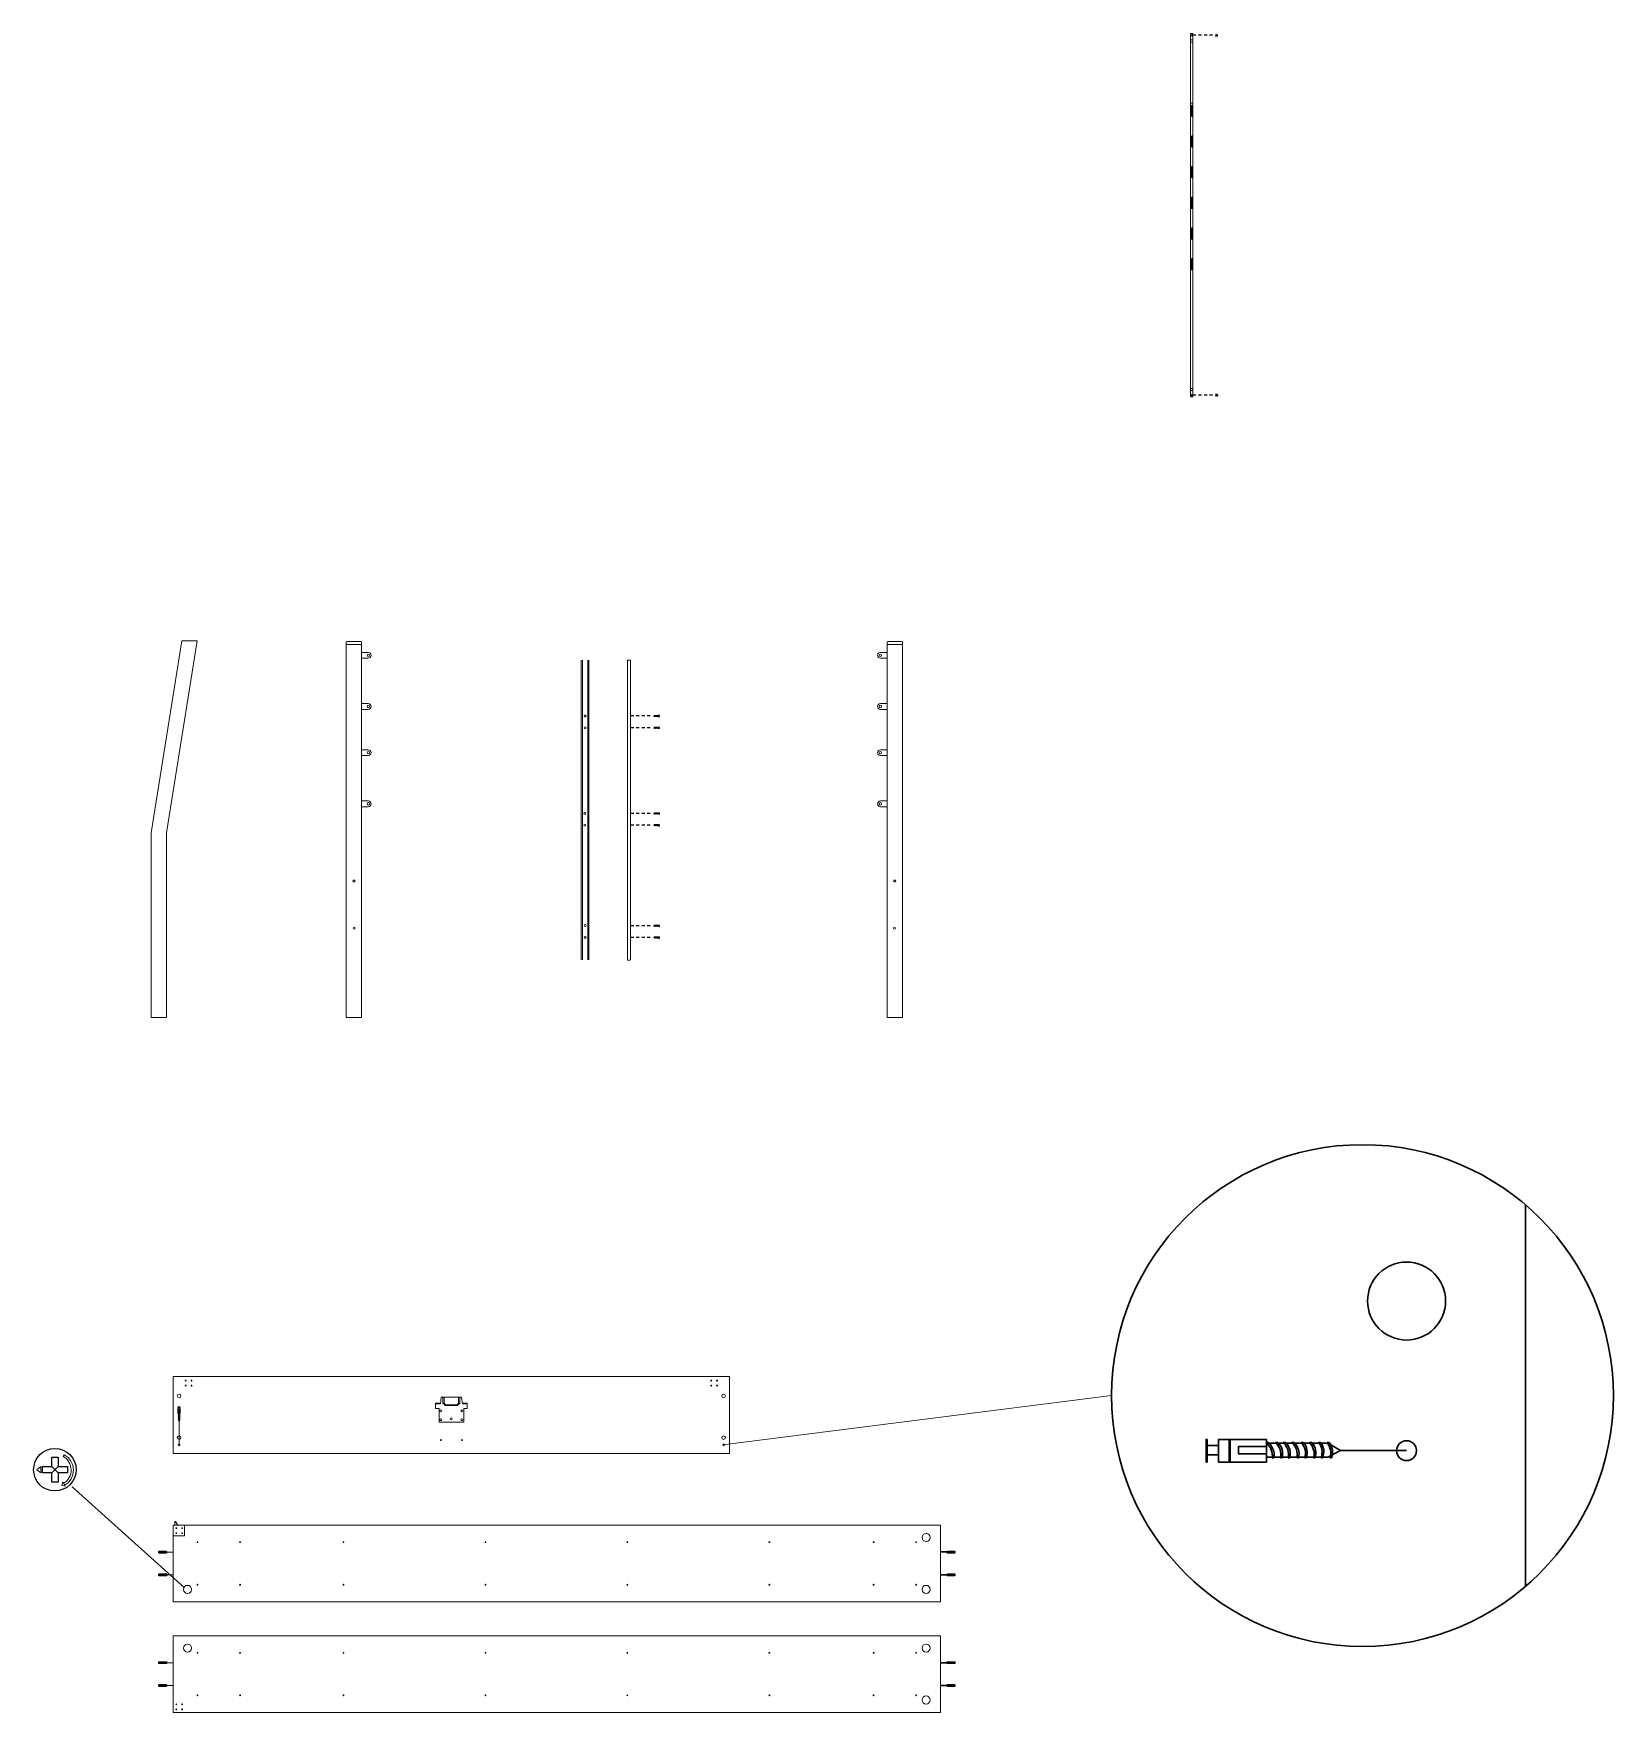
# Model space of a CAD drawing. Header units: inches. Extents: x 157 to 4696, y 42 to 3216.
# Drawn here: x 4284.6 to 4696.5, y 2778 to 3215.7 of the extents above; entities that cross this region are included whole.
import ezdxf

# ---------------------------------------------------------------- set-up
doc = ezdxf.new("R2010")
doc.units = ezdxf.units.IN
doc.header["$MEASUREMENT"] = 0
doc.linetypes.add('DASHDOT', pattern=[1, 0.5, -0.25, 0, -0.25])
for name, color, linetype, lineweight in [('Arredi', 3, 'Continuous', 30), ('quote', 1, 'Continuous', 15), ('Simbologia', 8, 'DASHDOT', 18)]:
    doc.layers.add(name, color=color, linetype=linetype, lineweight=lineweight)
doc.layers.add('Dettagli', color=210, linetype='Continuous', lineweight=0, plot=False)
doc.layers.add('viti e cerniere', color=3, linetype='Continuous')

# ---------------------------------------------------------------- blocks, each defined once
blk = doc.blocks.new('*U59')
at = {"layer": 'Simbologia', "linetype": 'Continuous'}
for p, q in [((-0.14, 1.16), (-0.14, -1.48)), ((0.14, 1.16), (0.14, -1.48))]:
    blk.add_line(p, q, dxfattribs=at)
for centre, start, end in [((0, 1.16), 360, 180), ((0, -1.48), 180, 0)]:
    blk.add_arc(centre, 0.144, start, end, dxfattribs=at)
blk = doc.blocks.new('*U60')
at = {"layer": 'Simbologia', "color": 0, "linetype": 'ByBlock', "lineweight": -2, "transparency": 16777216}
for p in [(0, 40), (0, 32), (0, 24), (0, 16), (0, 8), (0, 0)]:
    blk.add_blockref('*U59', p, dxfattribs=at)

msp = doc.modelspace()

# ---------------------------------------------------------------- linework, layer by layer
at = {"layer": 'Arredi', "color": 0}
for p, q in [((4673.516, 2810.854), (4673.516, 2910.359)), ((4605.974, 2848.78), (4605.975, 2848.78)), ((4606.473, 2848.412), (4605.974, 2848.412)), ((4608.98, 2848.412), (4608.331, 2848.412)), ((4611.007, 2848.412), (4610.36, 2848.412)), ((4613.193, 2848.412), (4612.534, 2848.412)), ((4615.672, 2848.412), (4615.06, 2848.412)), ((4617.873, 2848.412), (4617.252, 2848.412)), ((4620.179, 2848.412), (4619.588, 2848.412)), ((4622.39, 2848.412), (4621.791, 2848.412)), ((4625.29, 2846.26), (4622.767, 2847.788)), ((4623.156, 2845.133), (4625.29, 2846.26)), ((4642.524, 2846.253), (4625.116, 2846.253)), ((4607.919, 2844.346), (4607.498, 2844.346)), ((4610.074, 2844.346), (4609.666, 2844.346)), ((4612.079, 2844.346), (4611.672, 2844.346)), ((4614.376, 2844.346), (4613.964, 2844.346)), ((4616.389, 2844.346), (4615.997, 2844.346)), ((4618.693, 2844.346), (4618.296, 2844.346)), ((4620.634, 2844.346), (4620.255, 2844.346)), ((4622.075, 2844.562), (4622.695, 2844.89)), ((4622.943, 2844.346), (4622.559, 2844.346)), ((4317.217, 2819.962), (4319.265, 2819.962)), ((4317.217, 2819.889), (4319.265, 2819.889)), ((4317.217, 2819.832), (4319.265, 2819.832)), ((4317.217, 2819.78), (4319.265, 2819.78)), ((4317.217, 2819.725), (4319.265, 2819.725)), ((4317.217, 2819.658), (4319.265, 2819.658)), ((4522.694, 2819.849), (4520.993, 2819.849)), ((4524.77, 2819.962), (4522.721, 2819.962)), ((4524.77, 2819.889), (4522.721, 2819.889)), ((4524.77, 2819.832), (4522.721, 2819.832)), ((4524.77, 2819.78), (4522.721, 2819.78)), ((4524.77, 2819.725), (4522.721, 2819.725)), ((4524.77, 2819.658), (4522.721, 2819.658)), ((4317.221, 2814.015), (4319.27, 2814.015)), ((4317.221, 2813.942), (4319.27, 2813.942)), ((4317.221, 2813.886), (4319.27, 2813.886)), ((4317.221, 2813.834), (4319.27, 2813.834)), ((4317.221, 2813.778), (4319.27, 2813.778)), ((4317.221, 2813.711), (4319.27, 2813.711)), ((4522.747, 2813.913), (4521.046, 2813.913)), ((4524.765, 2814.015), (4522.716, 2814.015)), ((4524.765, 2813.942), (4522.716, 2813.942)), ((4524.765, 2813.886), (4522.716, 2813.886)), ((4524.765, 2813.834), (4522.716, 2813.834)), ((4524.765, 2813.778), (4522.716, 2813.778)), ((4524.765, 2813.711), (4522.716, 2813.711)), ((4317.221, 2791.147), (4319.27, 2791.147)), ((4317.221, 2791.081), (4319.27, 2791.081)), ((4317.221, 2791.025), (4319.27, 2791.025)), ((4317.221, 2790.973), (4319.27, 2790.973)), ((4317.221, 2790.916), (4319.27, 2790.916)), ((4317.221, 2790.843), (4319.27, 2790.843)), ((4522.694, 2790.945), (4520.993, 2790.945)), ((4524.765, 2791.147), (4522.716, 2791.147)), ((4524.765, 2791.081), (4522.716, 2791.081)), ((4524.765, 2791.025), (4522.716, 2791.025)), ((4524.765, 2790.973), (4522.716, 2790.973)), ((4524.765, 2790.916), (4522.716, 2790.916)), ((4524.765, 2790.843), (4522.716, 2790.843)), ((4317.217, 2785.201), (4319.265, 2785.201)), ((4317.217, 2785.134), (4319.265, 2785.134)), ((4317.217, 2785.079), (4319.265, 2785.079)), ((4317.217, 2785.027), (4319.265, 2785.027)), ((4317.217, 2784.97), (4319.265, 2784.97)), ((4317.217, 2784.897), (4319.265, 2784.897)), ((4522.641, 2785.058), (4520.993, 2785.058)), ((4524.77, 2785.201), (4522.721, 2785.201)), ((4524.77, 2785.134), (4522.721, 2785.134)), ((4524.77, 2785.079), (4522.721, 2785.079)), ((4524.77, 2785.027), (4522.721, 2785.027)), ((4524.77, 2784.97), (4522.721, 2784.97)), ((4524.77, 2784.897), (4522.721, 2784.897))]:
    msp.add_line(p, q, dxfattribs=at)
for points in [[(4590.499, 2843.283), (4590.499, 2849.191), (4590.277, 2849.191), (4590.277, 2843.283)], [(4593.521, 2847.581), (4593.521, 2845.14), (4590.499, 2845.14), (4590.499, 2847.581)], [(4593.521, 2843.283), (4593.521, 2849.191), (4605.974, 2849.191), (4605.974, 2843.283)], [(4596.537, 2843.283), (4596.537, 2849.191), (4596.28, 2849.191), (4596.28, 2843.283)], [(4605.974, 2845.465), (4605.974, 2847.328), (4598.721, 2847.328), (4598.721, 2845.465)], [(4319.265, 2819.962), (4317.217, 2819.962), (4317.217, 2819.658), (4319.265, 2819.658)], [(4522.721, 2819.962), (4524.77, 2819.962), (4524.77, 2819.658), (4522.721, 2819.658)], [(4319.27, 2814.015), (4317.221, 2814.015), (4317.221, 2813.711), (4319.27, 2813.711)], [(4522.716, 2814.015), (4524.765, 2814.015), (4524.765, 2813.711), (4522.716, 2813.711)], [(4319.27, 2790.843), (4317.221, 2790.843), (4317.221, 2791.147), (4319.27, 2791.147)], [(4522.716, 2790.843), (4524.765, 2790.843), (4524.765, 2791.147), (4522.716, 2791.147)], [(4319.265, 2784.897), (4317.217, 2784.897), (4317.217, 2785.201), (4319.265, 2785.201)], [(4522.721, 2784.897), (4524.77, 2784.897), (4524.77, 2785.201), (4522.721, 2785.201)]]:
    msp.add_lwpolyline(points, close=True, dxfattribs=at)
for points in [[(4607.522, 2844.562), (4605.974, 2844.562), (4605.974, 2848.208), (4606.036, 2848.208)], [(4606.695, 2848.208), (4608.541, 2848.208)], [(4609.166, 2848.208), (4610.567, 2848.208)], [(4611.19, 2848.208), (4612.754, 2848.208)], [(4613.387, 2848.208), (4615.23, 2848.208)], [(4615.824, 2848.208), (4617.432, 2848.208)], [(4618.034, 2848.208), (4619.736, 2848.208)], [(4620.311, 2848.208), (4621.948, 2848.208)], [(4609.704, 2844.562), (4607.953, 2844.562)], [(4611.711, 2844.562), (4610.122, 2844.562)], [(4613.998, 2844.562), (4612.128, 2844.562)], [(4616.052, 2844.562), (4614.42, 2844.562)], [(4618.346, 2844.562), (4616.455, 2844.562)], [(4620.323, 2844.562), (4618.753, 2844.562)], [(4622.075, 2844.562), (4620.714, 2844.562)]]:
    msp.add_lwpolyline(points, dxfattribs=at)
for centre, radius in [((4631.04, 2860.607), 65.418), ((4642.524, 2885.262), 10.168), ((4642.524, 2846.253), 2.596)]:
    msp.add_circle(centre, radius, dxfattribs=at)
for centre, start, end in [((4603.203, 2844.927), 352.29562, 50.25391), ((4603.654, 2845.119), 349.73176, 49.43715), ((4605.417, 2845.204), 348.59175, 47.74431), ((4605.868, 2845.395), 345.99578, 44.10349), ((4607.427, 2845.221), 348.36149, 47.40985), ((4607.878, 2845.412), 345.76313, 43.79012), ((4609.701, 2845.131), 349.56817, 49.19028), ((4610.152, 2845.323), 346.98181, 45.45416), ((4611.826, 2845.525), 344.21762, 41.75644), ((4612.277, 2845.717), 341.56799, 38.44555), ((4614.101, 2845.435), 345.44474, 43.36442), ((4614.552, 2845.627), 342.81197, 39.97411), ((4616.158, 2845.762), 340.93607, 37.6855), ((4616.609, 2845.953), 338.23394, 34.55047), ((4618.432, 2845.672), 342.18454, 39.19765), ((4618.883, 2845.864), 339.50369, 36.00124)]:
    msp.add_arc(centre, 4.334, start, end, dxfattribs=at)
at = {"layer": 'Dettagli', "color": 0, "linetype": 'Continuous'}
for p, q in [((4322.296, 2855.788), (4322.296, 2855.833)), ((4322.296, 2855.56), (4322.296, 2855.603)), ((4322.296, 2855.347), (4322.296, 2855.391)), ((4322.296, 2855.104), (4322.296, 2855.148)), ((4322.296, 2854.891), (4322.296, 2854.932)), ((4322.296, 2854.647), (4322.296, 2854.689)), ((4322.296, 2854.441), (4322.296, 2854.481)), ((4322.296, 2854.196), (4322.296, 2854.237)), ((4322.319, 2854.288), (4322.354, 2854.223)), ((4322.379, 2854.174), (4322.499, 2853.948)), ((4322.499, 2853.948), (4322.661, 2854.215)), ((4322.727, 2855.941), (4322.727, 2855.994)), ((4322.727, 2855.676), (4322.727, 2855.744)), ((4322.727, 2855.461), (4322.727, 2855.53)), ((4322.727, 2855.229), (4322.727, 2855.299)), ((4322.727, 2854.967), (4322.727, 2855.032)), ((4322.727, 2854.733), (4322.727, 2854.799)), ((4322.727, 2854.489), (4322.727, 2854.552)), ((4322.727, 2854.255), (4322.727, 2854.318)), ((4322.766, 2855.994), (4322.766, 2855.994))]:
    msp.add_line(p, q, dxfattribs=at)
at = {"layer": 'Dettagli', "color": 0}
msp.add_line((4322.501, 2847.752), (4322.499, 2853.948), dxfattribs=at)
at = {"layer": 'Dettagli', "color": 0, "linetype": 'Continuous'}
for points in [[(4322.183, 2857.634), (4322.809, 2857.634), (4322.809, 2857.657), (4322.183, 2857.657)], [(4322.183, 2856.994), (4322.809, 2856.994), (4322.809, 2857.021), (4322.183, 2857.021)], [(4322.639, 2857.314), (4322.38, 2857.314), (4322.38, 2857.634), (4322.639, 2857.634)], [(4322.414, 2855.994), (4322.612, 2855.994), (4322.612, 2856.763), (4322.414, 2856.763)]]:
    msp.add_lwpolyline(points, close=True, dxfattribs=at)
for points in [[(4322.183, 2856.924), (4322.183, 2857.314), (4322.809, 2857.314), (4322.809, 2856.924)], [(4322.809, 2856.899), (4322.809, 2855.994), (4322.183, 2855.994), (4322.183, 2856.899)], [(4322.319, 2855.83), (4322.319, 2855.994), (4322.705, 2855.994), (4322.705, 2855.988)], [(4322.319, 2855.599), (4322.319, 2855.785)], [(4322.319, 2855.386), (4322.319, 2855.555)], [(4322.319, 2855.144), (4322.319, 2855.342)], [(4322.319, 2854.926), (4322.319, 2855.099)], [(4322.319, 2854.683), (4322.319, 2854.884)], [(4322.319, 2854.474), (4322.319, 2854.64)], [(4322.319, 2854.288), (4322.319, 2854.433)], [(4322.705, 2855.918), (4322.705, 2855.722)], [(4322.705, 2855.656), (4322.705, 2855.508)], [(4322.705, 2855.442), (4322.705, 2855.276)], [(4322.705, 2855.209), (4322.705, 2855.014)], [(4322.705, 2854.951), (4322.705, 2854.78)], [(4322.705, 2854.716), (4322.705, 2854.536)], [(4322.705, 2854.475), (4322.705, 2854.302)]]:
    msp.add_lwpolyline(points, dxfattribs=at)
for centre, start, end in [((4322.357, 2856.288), 262.29562, 320.25391), ((4322.378, 2856.24), 259.73176, 319.43715), ((4322.387, 2856.053), 258.59175, 317.74431), ((4322.407, 2856.005), 255.99578, 314.10349), ((4322.389, 2855.84), 258.36149, 317.40985), ((4322.409, 2855.793), 255.76313, 313.79012), ((4322.379, 2855.599), 259.56817, 319.19028), ((4322.399, 2855.552), 256.98181, 315.45416), ((4322.421, 2855.374), 254.21762, 311.75644), ((4322.441, 2855.326), 251.56799, 308.44555), ((4322.411, 2855.133), 255.44474, 313.36442), ((4322.432, 2855.085), 252.81197, 309.97411), ((4322.446, 2854.915), 250.93607, 307.6855), ((4322.466, 2854.867), 248.23394, 304.55047), ((4322.436, 2854.674), 252.18454, 309.19765), ((4322.457, 2854.626), 249.50369, 306.00124)]:
    msp.add_arc(centre, 0.459, start, end, dxfattribs=at)
at = {"layer": 'quote', "color": 0}
for p, q in [((4323.189, 3057.343), (4315.189, 3007.343)), ((4319.189, 3007.343), (4327.189, 3057.343)), ((4327.189, 3057.343), (4323.189, 3057.343)), ((4366.09, 2959.201), (4366.09, 3057.001)), ((4370.09, 2959.201), (4370.09, 3057.001)), ((4507.09, 2959.201), (4507.09, 3057.001)), ((4511.09, 3057.001), (4511.09, 2959.201)), ((4371.84, 3054.352), (4370.09, 3054.352)), ((4371.84, 3052.864), (4370.09, 3052.864)), ((4427.365, 2974.193), (4427.365, 3052.305)), ((4427.665, 3052.305), (4427.665, 2974.193)), ((4429.065, 2974.193), (4429.065, 3052.305)), ((4429.365, 3052.305), (4429.365, 2974.193)), ((4505.34, 3054.352), (4507.09, 3054.352)), ((4505.34, 3052.864), (4507.09, 3052.864)), ((4371.84, 3041.008), (4370.09, 3041.008)), ((4371.84, 3039.52), (4370.09, 3039.52)), ((4505.34, 3041.008), (4507.09, 3041.008)), ((4505.34, 3039.52), (4507.09, 3039.52)), ((4370.09, 3031.245), (4370.09, 3011.884)), ((4371.84, 3028.981), (4370.09, 3028.981)), ((4505.34, 3028.981), (4507.09, 3028.981)), ((4371.84, 3027.492), (4370.09, 3027.492)), ((4505.34, 3027.492), (4507.09, 3027.492)), ((4371.84, 3015.637), (4370.09, 3015.637)), ((4371.84, 3014.149), (4370.09, 3014.149)), ((4505.34, 3015.637), (4507.09, 3015.637)), ((4505.34, 3014.149), (4507.09, 3014.149)), ((4315.189, 2959.201), (4315.189, 3007.343)), ((4319.189, 3007.343), (4319.189, 2959.343)), ((4366.09, 2959.201), (4370.09, 2959.201))]:
    msp.add_line(p, q, dxfattribs=at)
for centre, radius in [((4371.84, 3053.608), 0.333), ((4505.34, 3053.608), 0.333), ((4371.84, 3040.264), 0.333), ((4428.365, 3037.786), 0.258), ((4505.34, 3040.264), 0.333), ((4428.365, 3034.703), 0.258), ((4371.84, 3028.237), 0.333), ((4505.34, 3028.237), 0.333), ((4371.84, 3014.893), 0.333), ((4428.323, 3012.415), 0.258), ((4505.34, 3014.893), 0.333), ((4428.323, 3009.332), 0.258), ((4368.105, 2994.768), 0.258), ((4509.074, 2994.768), 0.258), ((4368.123, 2982.504), 0.258), ((4428.365, 2983.173), 0.258), ((4509.057, 2982.504), 0.258), ((4428.365, 2980.09), 0.258)]:
    msp.add_circle(centre, radius, dxfattribs=at)
for centre, start, end in [((4371.84, 3053.608), 270, 90), ((4505.34, 3053.608), 90, 270), ((4371.84, 3040.264), 270, 90), ((4505.34, 3040.264), 90, 270), ((4371.84, 3028.237), 270, 90), ((4505.34, 3028.237), 90, 270), ((4371.84, 3014.893), 270, 90), ((4505.34, 3014.893), 90, 270)]:
    msp.add_arc(centre, 0.744, start, end, dxfattribs=at)
at = {"layer": 'Simbologia', "linetype": 'Continuous'}
for p, q in [((4586.22, 3214.034), (4586.218, 3213.483)), ((4586.218, 3213.483), (4586.802, 3213.483)), ((4586.802, 3214.034), (4586.22, 3214.034)), ((4586.224, 3215.702), (4586.223, 3214.034)), ((4586.224, 3215.702), (4586.803, 3215.702)), ((4586.226, 3213.483), (4586.226, 3123.186)), ((4586.803, 3215.702), (4586.802, 3214.034)), ((4586.802, 3213.483), (4586.802, 3214.034)), ((4586.802, 3214.034), (4586.802, 3213.483)), ((4586.802, 3213.483), (4586.802, 3123.186)), ((4586.226, 3197.57), (4586.802, 3197.57)), ((4586.22, 3122.635), (4586.218, 3123.186)), ((4586.802, 3122.635), (4586.22, 3122.635)), ((4586.224, 3120.967), (4586.223, 3122.635)), ((4586.224, 3120.967), (4586.803, 3120.967)), ((4586.226, 3123.186), (4586.802, 3123.186)), ((4586.802, 3123.186), (4586.802, 3122.635)), ((4586.802, 3122.635), (4586.802, 3123.186)), ((4586.803, 3120.967), (4586.802, 3122.635)), ((4370.09, 3056.445), (4366.09, 3056.445)), ((4366.29, 3057.201), (4369.89, 3057.201)), ((4507.09, 3056.445), (4511.09, 3056.445)), ((4507.29, 3057.201), (4510.89, 3057.201)), ((4439.439, 3052.363), (4440.039, 3052.363)), ((4439.439, 2974.116), (4439.439, 3052.363)), ((4440.239, 3052.163), (4440.239, 2974.316)), ((4446.353, 3037.682), (4446.391, 3037.682)), ((4446.45, 3037.682), (4446.527, 3037.682)), ((4446.586, 3037.682), (4446.662, 3037.682)), ((4446.721, 3037.682), (4446.798, 3037.682)), ((4446.857, 3037.682), (4446.933, 3037.682)), ((4446.992, 3037.682), (4447.069, 3037.682)), ((4447.128, 3037.682), (4447.204, 3037.682)), ((4446.353, 3034.605), (4446.391, 3034.605)), ((4446.45, 3034.605), (4446.527, 3034.605)), ((4446.586, 3034.605), (4446.662, 3034.605)), ((4446.721, 3034.605), (4446.798, 3034.605)), ((4446.857, 3034.605), (4446.933, 3034.605)), ((4446.992, 3034.605), (4447.069, 3034.605)), ((4447.128, 3034.605), (4447.204, 3034.605)), ((4446.353, 3012.282), (4446.391, 3012.282)), ((4446.45, 3012.282), (4446.527, 3012.282)), ((4446.586, 3012.282), (4446.662, 3012.282)), ((4446.721, 3012.282), (4446.798, 3012.282)), ((4446.857, 3012.282), (4446.933, 3012.282)), ((4446.992, 3012.282), (4447.069, 3012.282)), ((4447.128, 3012.282), (4447.204, 3012.282)), ((4446.353, 3009.204), (4446.391, 3009.204)), ((4446.45, 3009.204), (4446.527, 3009.204)), ((4446.586, 3009.204), (4446.662, 3009.204)), ((4446.721, 3009.204), (4446.798, 3009.204)), ((4446.857, 3009.204), (4446.933, 3009.204)), ((4446.992, 3009.204), (4447.069, 3009.204)), ((4447.128, 3009.204), (4447.204, 3009.204)), ((4446.353, 2983.003), (4446.391, 2983.003)), ((4446.45, 2983.003), (4446.527, 2983.003)), ((4446.586, 2983.003), (4446.662, 2983.003)), ((4446.721, 2983.003), (4446.798, 2983.003)), ((4446.857, 2983.003), (4446.933, 2983.003)), ((4446.992, 2983.003), (4447.069, 2983.003)), ((4447.128, 2983.003), (4447.204, 2983.003)), ((4446.353, 2979.926), (4446.391, 2979.926)), ((4446.45, 2979.926), (4446.527, 2979.926)), ((4446.586, 2979.926), (4446.662, 2979.926)), ((4446.721, 2979.926), (4446.798, 2979.926)), ((4446.857, 2979.926), (4446.933, 2979.926)), ((4446.992, 2979.926), (4447.069, 2979.926)), ((4447.128, 2979.926), (4447.204, 2979.926)), ((4440.039, 2974.116), (4439.439, 2974.116)), ((4315.189, 2959.201), (4319.189, 2959.201)), ((4507.09, 2959.201), (4511.09, 2959.201)), ((4320.993, 2855.548), (4320.993, 2865.548)), ((4390.479, 2858.65), (4389.34, 2858.65)), ((4389.34, 2858.65), (4389.34, 2858.504)), ((4389.34, 2857.282), (4389.34, 2858.504)), ((4389.34, 2858.504), (4390.628, 2858.504)), ((4390.479, 2858.504), (4390.479, 2858.65)), ((4390.628, 2858.504), (4390.855, 2860.229)), ((4390.855, 2860.229), (4391.252, 2860.229)), ((4391.252, 2860.229), (4391.252, 2858.504)), ((4391.252, 2860.229), (4395.736, 2860.229)), ((4391.252, 2858.672), (4391.651, 2858.672)), ((4391.252, 2858.504), (4391.516, 2858.504)), ((4391.516, 2858.504), (4391.853, 2857.986)), ((4391.651, 2858.672), (4391.651, 2860.229)), ((4391.651, 2858.672), (4391.968, 2858.22)), ((4391.968, 2858.22), (4393.686, 2858.22)), ((4395.02, 2858.22), (4393.302, 2858.22)), ((4395.337, 2858.672), (4395.02, 2858.22)), ((4395.472, 2858.504), (4395.135, 2857.986)), ((4395.337, 2858.672), (4395.337, 2860.229)), ((4395.736, 2858.672), (4395.337, 2858.672)), ((4395.736, 2858.504), (4395.472, 2858.504)), ((4396.133, 2860.229), (4395.736, 2860.229)), ((4395.736, 2860.229), (4395.736, 2858.504)), ((4396.36, 2858.504), (4396.133, 2860.229)), ((4397.648, 2858.504), (4396.36, 2858.504)), ((4396.509, 2858.504), (4396.509, 2858.65)), ((4396.509, 2858.65), (4397.648, 2858.65)), ((4397.648, 2858.65), (4397.648, 2858.504)), ((4397.648, 2857.282), (4397.648, 2858.504)), ((4464.248, 2847.756), (4565.622, 2860.607)), ((4390.274, 2857.282), (4389.34, 2857.282)), ((4390.274, 2853.711), (4390.274, 2857.282)), ((4391.853, 2857.986), (4393.536, 2857.986)), ((4395.135, 2857.986), (4393.453, 2857.986)), ((4396.714, 2853.711), (4396.714, 2857.282)), ((4396.714, 2857.282), (4397.648, 2857.282)), ((4390.274, 2853.711), (4396.714, 2853.711)), ((4292.26, 2844.719), (4292.581, 2845.181)), ((4286.445, 2842.115), (4285.38, 2841.293)), ((4285.38, 2841.293), (4286.445, 2840.471)), ((4286.445, 2840.471), (4286.445, 2842.115)), ((4292.183, 2838.095), (4291.976, 2837.162)), ((4291.976, 2837.162), (4292.846, 2836.988)), ((4292.846, 2836.988), (4292.183, 2838.095)), ((4323.8, 2810.613), (4294.655, 2836.806)), ((4321.358, 2827.706), (4321.358, 2826.848)), ((4322.211, 2826.848), (4321.539, 2827.766)), ((4320.993, 2826.748), (4320.993, 2826.476)), ((4320.993, 2825.148), (4320.993, 2806.848)), ((4321.093, 2826.848), (4321.358, 2826.848)), ((4323.815, 2826.848), (4322.211, 2826.848)), ((4323.915, 2824.16), (4323.915, 2826.748)), ((4319.403, 2819.788), (4320.988, 2819.788)), ((4319.402, 2813.863), (4320.987, 2813.863)), ((4319.408, 2790.973), (4320.994, 2790.973)), ((4319.407, 2785.049), (4320.993, 2785.049))]:
    msp.add_line(p, q, dxfattribs=at)
for points in [[(4320.993, 2865.548), (4465.993, 2865.548), (4465.993, 2845.548), (4320.993, 2845.548)], [(4320.993, 2798.01), (4520.993, 2798.01), (4520.993, 2778.01), (4320.993, 2778.01)]]:
    msp.add_lwpolyline(points, close=True, dxfattribs=at)
msp.add_lwpolyline([(4320.993, 2806.848), (4520.993, 2806.848), (4520.993, 2826.848), (4320.993, 2826.848), (4320.993, 2824.16, 0.4142136), (4321.093, 2824.06), (4323.815, 2824.06)], format="xyb", dxfattribs=at)
for centre, radius in [((4586.498, 3215.237), 0.15), ((4586.498, 3121.432), 0.15), ((4324.222, 2864.523), 0.11), ((4324.222, 2863.21), 0.11), ((4325.756, 2864.523), 0.11), ((4325.756, 2863.21), 0.11), ((4461.23, 2864.523), 0.11), ((4461.23, 2863.21), 0.11), ((4462.764, 2864.523), 0.11), ((4462.764, 2863.21), 0.11), ((4322.511, 2860.548), 0.475), ((4464.475, 2860.548), 0.475), ((4390.731, 2856.618), 0.25), ((4390.737, 2854.327), 0.25), ((4393.447, 2854.582), 0.25), ((4396.251, 2854.327), 0.25), ((4396.257, 2856.618), 0.25), ((4322.511, 2849.648), 0.475), ((4464.475, 2849.648), 0.475), ((4322.511, 2847.756), 0.227), ((4390.737, 2849.014), 0.11), ((4390.762, 2849.014), 0.11), ((4396.271, 2849.014), 0.11), ((4464.475, 2847.756), 0.227), ((4321.784, 2826.056), 0.11), ((4321.784, 2824.743), 0.11), ((4323.318, 2826.056), 0.11), ((4323.318, 2824.743), 0.11), ((4517.267, 2823.619), 1.064), ((4327.313, 2822.393), 0.11), ((4338.402, 2822.393), 0.11), ((4365.387, 2822.393), 0.11), ((4402.385, 2822.393), 0.11), ((4439.38, 2822.393), 0.11), ((4476.406, 2822.393), 0.11), ((4503.584, 2822.393), 0.11), ((4514.674, 2822.393), 0.11), ((4324.719, 2810.078), 1.064), ((4327.313, 2811.304), 0.11), ((4338.402, 2811.304), 0.11), ((4365.387, 2811.304), 0.11), ((4402.385, 2811.304), 0.11), ((4439.38, 2811.304), 0.11), ((4476.406, 2811.304), 0.11), ((4503.584, 2811.304), 0.11), ((4514.674, 2811.304), 0.11), ((4517.267, 2810.078), 1.064), ((4324.719, 2794.781), 1.064), ((4327.313, 2793.555), 0.11), ((4338.402, 2793.555), 0.11), ((4365.387, 2793.555), 0.11), ((4402.385, 2793.555), 0.11), ((4439.38, 2793.555), 0.11), ((4476.406, 2793.555), 0.11), ((4503.584, 2793.555), 0.11), ((4514.674, 2793.555), 0.11), ((4517.267, 2794.781), 1.064), ((4321.784, 2780.116), 0.11), ((4323.318, 2780.116), 0.11), ((4327.313, 2782.465), 0.11), ((4338.402, 2782.465), 0.11), ((4365.387, 2782.465), 0.11), ((4402.385, 2782.465), 0.11), ((4439.38, 2782.465), 0.11), ((4476.406, 2782.465), 0.11), ((4503.584, 2782.465), 0.11), ((4514.674, 2782.465), 0.11), ((4517.267, 2781.24), 1.064), ((4321.784, 2778.803), 0.11), ((4323.318, 2778.803), 0.11)]:
    msp.add_circle(centre, radius, dxfattribs=at)
for centre, radius, start, end in [((4366.29, 3057.001), 0.2, 90, 180), ((4369.89, 3057.001), 0.2, 0, 90), ((4507.29, 3057.001), 0.2, 90, 180), ((4510.89, 3057.001), 0.2, 0, 90), ((4440.039, 3052.163), 0.2, 0, 90), ((4440.039, 2974.316), 0.2, 270, 0), ((4290.394, 2841.185), 4.555, 300.24985, 61.29943), ((4290.355, 2841.189), 4.011, 300.61363, 61.64681), ((4321.458, 2827.706), 0.1, 36.22208, 180), ((4321.093, 2826.748), 0.1, 90, 180), ((4323.815, 2826.748), 0.1, 0, 90), ((4323.815, 2824.16), 0.1, 270, 0)]:
    msp.add_arc(centre, radius, start, end, dxfattribs=at)
at = {"layer": 'viti e cerniere'}
for p, q in [((4587.614, 3215.262), (4586.802, 3215.262)), ((4589.051, 3215.262), (4588.24, 3215.262)), ((4590.53, 3215.248), (4589.718, 3215.248)), ((4591.967, 3215.248), (4591.156, 3215.248)), ((4592.915, 3215.327), (4592.856, 3215.327)), ((4592.98, 3215.185), (4592.922, 3215.185)), ((4593.018, 3215.327), (4592.96, 3215.327)), ((4593.084, 3215.185), (4593.025, 3215.185)), ((4593.122, 3215.327), (4593.063, 3215.327)), ((4593.148, 3215.185), (4593.129, 3215.185)), ((4587.614, 3121.407), (4586.802, 3121.407)), ((4589.051, 3121.407), (4588.24, 3121.407)), ((4590.53, 3121.421), (4589.718, 3121.421)), ((4591.967, 3121.421), (4591.156, 3121.421)), ((4592.915, 3121.342), (4592.856, 3121.342)), ((4592.98, 3121.484), (4592.922, 3121.484)), ((4593.018, 3121.342), (4592.96, 3121.342)), ((4593.084, 3121.484), (4593.025, 3121.484)), ((4593.122, 3121.342), (4593.063, 3121.342)), ((4593.148, 3121.484), (4593.129, 3121.484)), ((4441.051, 3037.794), (4440.239, 3037.794)), ((4442.488, 3037.794), (4441.677, 3037.794)), ((4443.926, 3037.794), (4443.115, 3037.794)), ((4445.364, 3037.794), (4444.552, 3037.794)), ((4446.441, 3037.869), (4446.364, 3037.869)), ((4446.576, 3037.869), (4446.5, 3037.869)), ((4446.712, 3037.869), (4446.636, 3037.869)), ((4446.848, 3037.869), (4446.771, 3037.869)), ((4446.983, 3037.869), (4446.907, 3037.869)), ((4447.119, 3037.869), (4447.042, 3037.869)), ((4447.254, 3037.869), (4447.178, 3037.869)), ((4447.34, 3037.682), (4447.264, 3037.682)), ((4447.39, 3037.869), (4447.313, 3037.869)), ((4447.476, 3037.682), (4447.399, 3037.682)), ((4447.526, 3037.869), (4447.449, 3037.869)), ((4447.56, 3037.682), (4447.535, 3037.682)), ((4441.051, 3034.716), (4440.239, 3034.716)), ((4442.488, 3034.716), (4441.677, 3034.716)), ((4443.926, 3034.716), (4443.115, 3034.716)), ((4445.364, 3034.716), (4444.552, 3034.716)), ((4446.441, 3034.791), (4446.364, 3034.791)), ((4446.576, 3034.791), (4446.5, 3034.791)), ((4446.712, 3034.791), (4446.636, 3034.791)), ((4446.848, 3034.791), (4446.771, 3034.791)), ((4446.983, 3034.791), (4446.907, 3034.791)), ((4447.119, 3034.791), (4447.042, 3034.791)), ((4447.254, 3034.791), (4447.178, 3034.791)), ((4447.34, 3034.605), (4447.264, 3034.605)), ((4447.39, 3034.791), (4447.313, 3034.791)), ((4447.476, 3034.605), (4447.399, 3034.605)), ((4447.526, 3034.791), (4447.449, 3034.791)), ((4447.56, 3034.605), (4447.535, 3034.605)), ((4441.051, 3012.393), (4440.239, 3012.393)), ((4442.488, 3012.393), (4441.677, 3012.393)), ((4443.926, 3012.393), (4443.115, 3012.393)), ((4445.364, 3012.393), (4444.552, 3012.393)), ((4446.441, 3012.468), (4446.364, 3012.468)), ((4446.576, 3012.468), (4446.5, 3012.468)), ((4446.712, 3012.468), (4446.636, 3012.468)), ((4446.848, 3012.468), (4446.771, 3012.468)), ((4446.983, 3012.468), (4446.907, 3012.468)), ((4447.119, 3012.468), (4447.042, 3012.468)), ((4447.254, 3012.468), (4447.178, 3012.468)), ((4447.34, 3012.282), (4447.264, 3012.282)), ((4447.39, 3012.468), (4447.313, 3012.468)), ((4447.476, 3012.282), (4447.399, 3012.282)), ((4447.526, 3012.468), (4447.449, 3012.468)), ((4447.56, 3012.282), (4447.535, 3012.282)), ((4441.051, 3009.315), (4440.239, 3009.315)), ((4442.488, 3009.315), (4441.677, 3009.315)), ((4443.926, 3009.315), (4443.115, 3009.315)), ((4445.364, 3009.315), (4444.552, 3009.315)), ((4446.441, 3009.39), (4446.364, 3009.39)), ((4446.576, 3009.39), (4446.5, 3009.39)), ((4446.712, 3009.39), (4446.636, 3009.39)), ((4446.848, 3009.39), (4446.771, 3009.39)), ((4446.983, 3009.39), (4446.907, 3009.39)), ((4447.119, 3009.39), (4447.042, 3009.39)), ((4447.254, 3009.39), (4447.178, 3009.39)), ((4447.34, 3009.204), (4447.264, 3009.204)), ((4447.39, 3009.39), (4447.313, 3009.39)), ((4447.476, 3009.204), (4447.399, 3009.204)), ((4447.526, 3009.39), (4447.449, 3009.39)), ((4447.56, 3009.204), (4447.535, 3009.204)), ((4441.051, 2983.115), (4440.239, 2983.115)), ((4442.488, 2983.115), (4441.677, 2983.115)), ((4443.926, 2983.115), (4443.115, 2983.115)), ((4445.364, 2983.115), (4444.552, 2983.115)), ((4446.441, 2983.19), (4446.364, 2983.19)), ((4446.576, 2983.19), (4446.5, 2983.19)), ((4446.712, 2983.19), (4446.636, 2983.19)), ((4446.848, 2983.19), (4446.771, 2983.19)), ((4446.983, 2983.19), (4446.907, 2983.19)), ((4447.119, 2983.19), (4447.042, 2983.19)), ((4447.254, 2983.19), (4447.178, 2983.19)), ((4447.34, 2983.003), (4447.264, 2983.003)), ((4447.39, 2983.19), (4447.313, 2983.19)), ((4447.476, 2983.003), (4447.399, 2983.003)), ((4447.526, 2983.19), (4447.449, 2983.19)), ((4447.56, 2983.003), (4447.535, 2983.003)), ((4441.051, 2980.037), (4440.239, 2980.037)), ((4442.488, 2980.037), (4441.677, 2980.037)), ((4443.926, 2980.037), (4443.115, 2980.037)), ((4445.364, 2980.037), (4444.552, 2980.037)), ((4446.441, 2980.112), (4446.364, 2980.112)), ((4446.576, 2980.112), (4446.5, 2980.112)), ((4446.712, 2980.112), (4446.636, 2980.112)), ((4446.848, 2980.112), (4446.771, 2980.112)), ((4446.983, 2980.112), (4446.907, 2980.112)), ((4447.119, 2980.112), (4447.042, 2980.112)), ((4447.254, 2980.112), (4447.178, 2980.112)), ((4447.34, 2979.926), (4447.264, 2979.926)), ((4447.39, 2980.112), (4447.313, 2980.112)), ((4447.476, 2979.926), (4447.399, 2979.926)), ((4447.526, 2980.112), (4447.449, 2980.112)), ((4447.56, 2979.926), (4447.535, 2979.926)), ((4286.864, 2840.471), (4286.864, 2842.115)), ((4286.864, 2842.115), (4289.302, 2842.115)), ((4289.302, 2844.582), (4290.946, 2844.582)), ((4289.302, 2842.115), (4289.302, 2844.582)), ((4289.302, 2842.115), (4290.946, 2840.471)), ((4289.302, 2840.471), (4290.946, 2842.115)), ((4290.946, 2844.582), (4290.946, 2842.115)), ((4290.946, 2842.115), (4293.442, 2842.115)), ((4293.442, 2842.115), (4293.442, 2840.471)), ((4289.302, 2840.471), (4286.864, 2840.471)), ((4289.302, 2838.004), (4289.302, 2840.471)), ((4290.946, 2838.004), (4289.302, 2838.004)), ((4290.946, 2840.471), (4290.946, 2838.004)), ((4293.442, 2840.471), (4290.946, 2840.471))]:
    msp.add_line(p, q, dxfattribs=at)
at = {"layer": 'viti e cerniere', "linetype": 'ByBlock', "lineweight": 100}
for p, q in [((4592.818, 3215.185), (4592.876, 3215.185)), ((4592.818, 3121.484), (4592.876, 3121.484))]:
    msp.add_line(p, q, dxfattribs=at)
at = {"layer": 'viti e cerniere'}
for points in [[(4592.856, 3215.37), (4592.811, 3215.327), (4592.773, 3215.185), (4592.773, 3215.141), (4592.856, 3215.37), (4592.856, 3215.327), (4592.818, 3215.185), (4592.773, 3215.141)], [(4592.96, 3215.37), (4592.915, 3215.327), (4592.876, 3215.185), (4592.876, 3215.141), (4592.96, 3215.37), (4592.96, 3215.327), (4592.922, 3215.185), (4592.876, 3215.141)], [(4593.063, 3215.37), (4593.018, 3215.327), (4592.98, 3215.185), (4592.98, 3215.141), (4593.063, 3215.37), (4593.063, 3215.327), (4593.025, 3215.185), (4592.98, 3215.141)], [(4593.148, 3215.352), (4593.122, 3215.327), (4593.084, 3215.185), (4593.084, 3215.141), (4593.148, 3215.318)], [(4593.148, 3215.256), (4593.129, 3215.185), (4593.084, 3215.141)], [(4592.856, 3121.299), (4592.811, 3121.342), (4592.773, 3121.484), (4592.773, 3121.528), (4592.856, 3121.299), (4592.856, 3121.342), (4592.818, 3121.484), (4592.773, 3121.528)], [(4592.96, 3121.299), (4592.915, 3121.342), (4592.876, 3121.484), (4592.876, 3121.528), (4592.96, 3121.299), (4592.96, 3121.342), (4592.922, 3121.484), (4592.876, 3121.528)], [(4593.063, 3121.299), (4593.018, 3121.342), (4592.98, 3121.484), (4592.98, 3121.528), (4593.063, 3121.299), (4593.063, 3121.342), (4593.025, 3121.484), (4592.98, 3121.528)], [(4593.148, 3121.317), (4593.122, 3121.342), (4593.084, 3121.484), (4593.084, 3121.528), (4593.148, 3121.351)], [(4593.148, 3121.413), (4593.129, 3121.484), (4593.084, 3121.528)], [(4446.364, 3037.869), (4446.364, 3037.869), (4446.353, 3037.682), (4446.353, 3037.682), (4446.364, 3037.869), (4446.364, 3037.869), (4446.353, 3037.682), (4446.353, 3037.682)], [(4446.5, 3037.925), (4446.441, 3037.869), (4446.391, 3037.682), (4446.391, 3037.626), (4446.5, 3037.925), (4446.5, 3037.869), (4446.45, 3037.682), (4446.391, 3037.626)], [(4446.636, 3037.925), (4446.576, 3037.869), (4446.527, 3037.682), (4446.527, 3037.626), (4446.636, 3037.925), (4446.636, 3037.869), (4446.586, 3037.682), (4446.527, 3037.626)], [(4446.771, 3037.925), (4446.712, 3037.869), (4446.662, 3037.682), (4446.662, 3037.626), (4446.771, 3037.925), (4446.771, 3037.869), (4446.721, 3037.682), (4446.662, 3037.626)], [(4446.907, 3037.925), (4446.848, 3037.869), (4446.798, 3037.682), (4446.798, 3037.626), (4446.907, 3037.925), (4446.907, 3037.869), (4446.857, 3037.682), (4446.798, 3037.626)], [(4447.042, 3037.925), (4446.983, 3037.869), (4446.933, 3037.682), (4446.933, 3037.626), (4447.042, 3037.925), (4447.042, 3037.869), (4446.992, 3037.682), (4446.933, 3037.626)], [(4447.178, 3037.925), (4447.119, 3037.869), (4447.069, 3037.682), (4447.069, 3037.626), (4447.178, 3037.925), (4447.178, 3037.869), (4447.128, 3037.682), (4447.069, 3037.626)], [(4447.313, 3037.925), (4447.254, 3037.869), (4447.204, 3037.682), (4447.204, 3037.626), (4447.313, 3037.925), (4447.313, 3037.869), (4447.264, 3037.682), (4447.204, 3037.626)], [(4447.449, 3037.925), (4447.39, 3037.869), (4447.34, 3037.682), (4447.34, 3037.626), (4447.449, 3037.925), (4447.449, 3037.869), (4447.399, 3037.682), (4447.34, 3037.626)], [(4447.56, 3037.901), (4447.526, 3037.869), (4447.476, 3037.682), (4447.476, 3037.626), (4447.56, 3037.857)], [(4447.56, 3037.776), (4447.535, 3037.682), (4447.476, 3037.626)], [(4446.364, 3034.791), (4446.364, 3034.791), (4446.353, 3034.605), (4446.353, 3034.605), (4446.364, 3034.791), (4446.364, 3034.791), (4446.353, 3034.605), (4446.353, 3034.605)], [(4446.5, 3034.847), (4446.441, 3034.791), (4446.391, 3034.605), (4446.391, 3034.548), (4446.5, 3034.847), (4446.5, 3034.791), (4446.45, 3034.605), (4446.391, 3034.548)], [(4446.636, 3034.847), (4446.576, 3034.791), (4446.527, 3034.605), (4446.527, 3034.548), (4446.636, 3034.847), (4446.636, 3034.791), (4446.586, 3034.605), (4446.527, 3034.548)], [(4446.771, 3034.847), (4446.712, 3034.791), (4446.662, 3034.605), (4446.662, 3034.548), (4446.771, 3034.847), (4446.771, 3034.791), (4446.721, 3034.605), (4446.662, 3034.548)], [(4446.907, 3034.847), (4446.848, 3034.791), (4446.798, 3034.605), (4446.798, 3034.548), (4446.907, 3034.847), (4446.907, 3034.791), (4446.857, 3034.605), (4446.798, 3034.548)], [(4447.042, 3034.847), (4446.983, 3034.791), (4446.933, 3034.605), (4446.933, 3034.548), (4447.042, 3034.847), (4447.042, 3034.791), (4446.992, 3034.605), (4446.933, 3034.548)], [(4447.178, 3034.847), (4447.119, 3034.791), (4447.069, 3034.605), (4447.069, 3034.548), (4447.178, 3034.847), (4447.178, 3034.791), (4447.128, 3034.605), (4447.069, 3034.548)], [(4447.313, 3034.847), (4447.254, 3034.791), (4447.204, 3034.605), (4447.204, 3034.548), (4447.313, 3034.847), (4447.313, 3034.791), (4447.264, 3034.605), (4447.204, 3034.548)], [(4447.449, 3034.847), (4447.39, 3034.791), (4447.34, 3034.605), (4447.34, 3034.548), (4447.449, 3034.847), (4447.449, 3034.791), (4447.399, 3034.605), (4447.34, 3034.548)], [(4447.56, 3034.823), (4447.526, 3034.791), (4447.476, 3034.605), (4447.476, 3034.548), (4447.56, 3034.779)], [(4447.56, 3034.698), (4447.535, 3034.605), (4447.476, 3034.548)], [(4446.364, 3012.468), (4446.364, 3012.468), (4446.353, 3012.282), (4446.353, 3012.282), (4446.364, 3012.468), (4446.364, 3012.468), (4446.353, 3012.282), (4446.353, 3012.282)], [(4446.5, 3012.525), (4446.441, 3012.468), (4446.391, 3012.282), (4446.391, 3012.225), (4446.5, 3012.525), (4446.5, 3012.468), (4446.45, 3012.282), (4446.391, 3012.225)], [(4446.636, 3012.525), (4446.576, 3012.468), (4446.527, 3012.282), (4446.527, 3012.225), (4446.636, 3012.525), (4446.636, 3012.468), (4446.586, 3012.282), (4446.527, 3012.225)], [(4446.771, 3012.525), (4446.712, 3012.468), (4446.662, 3012.282), (4446.662, 3012.225), (4446.771, 3012.525), (4446.771, 3012.468), (4446.721, 3012.282), (4446.662, 3012.225)], [(4446.907, 3012.525), (4446.848, 3012.468), (4446.798, 3012.282), (4446.798, 3012.225), (4446.907, 3012.525), (4446.907, 3012.468), (4446.857, 3012.282), (4446.798, 3012.225)], [(4447.042, 3012.525), (4446.983, 3012.468), (4446.933, 3012.282), (4446.933, 3012.225), (4447.042, 3012.525), (4447.042, 3012.468), (4446.992, 3012.282), (4446.933, 3012.225)], [(4447.178, 3012.525), (4447.119, 3012.468), (4447.069, 3012.282), (4447.069, 3012.225), (4447.178, 3012.525), (4447.178, 3012.468), (4447.128, 3012.282), (4447.069, 3012.225)], [(4447.313, 3012.525), (4447.254, 3012.468), (4447.204, 3012.282), (4447.204, 3012.225), (4447.313, 3012.525), (4447.313, 3012.468), (4447.264, 3012.282), (4447.204, 3012.225)], [(4447.449, 3012.525), (4447.39, 3012.468), (4447.34, 3012.282), (4447.34, 3012.225), (4447.449, 3012.525), (4447.449, 3012.468), (4447.399, 3012.282), (4447.34, 3012.225)], [(4447.56, 3012.501), (4447.526, 3012.468), (4447.476, 3012.282), (4447.476, 3012.225), (4447.56, 3012.456)], [(4447.56, 3012.375), (4447.535, 3012.282), (4447.476, 3012.225)], [(4446.364, 3009.39), (4446.364, 3009.39), (4446.353, 3009.204), (4446.353, 3009.204), (4446.364, 3009.39), (4446.364, 3009.39), (4446.353, 3009.204), (4446.353, 3009.204)], [(4446.5, 3009.447), (4446.441, 3009.39), (4446.391, 3009.204), (4446.391, 3009.147), (4446.5, 3009.447), (4446.5, 3009.39), (4446.45, 3009.204), (4446.391, 3009.147)], [(4446.636, 3009.447), (4446.576, 3009.39), (4446.527, 3009.204), (4446.527, 3009.147), (4446.636, 3009.447), (4446.636, 3009.39), (4446.586, 3009.204), (4446.527, 3009.147)], [(4446.771, 3009.447), (4446.712, 3009.39), (4446.662, 3009.204), (4446.662, 3009.147), (4446.771, 3009.447), (4446.771, 3009.39), (4446.721, 3009.204), (4446.662, 3009.147)], [(4446.907, 3009.447), (4446.848, 3009.39), (4446.798, 3009.204), (4446.798, 3009.147), (4446.907, 3009.447), (4446.907, 3009.39), (4446.857, 3009.204), (4446.798, 3009.147)], [(4447.042, 3009.447), (4446.983, 3009.39), (4446.933, 3009.204), (4446.933, 3009.147), (4447.042, 3009.447), (4447.042, 3009.39), (4446.992, 3009.204), (4446.933, 3009.147)], [(4447.178, 3009.447), (4447.119, 3009.39), (4447.069, 3009.204), (4447.069, 3009.147), (4447.178, 3009.447), (4447.178, 3009.39), (4447.128, 3009.204), (4447.069, 3009.147)], [(4447.313, 3009.447), (4447.254, 3009.39), (4447.204, 3009.204), (4447.204, 3009.147), (4447.313, 3009.447), (4447.313, 3009.39), (4447.264, 3009.204), (4447.204, 3009.147)], [(4447.449, 3009.447), (4447.39, 3009.39), (4447.34, 3009.204), (4447.34, 3009.147), (4447.449, 3009.447), (4447.449, 3009.39), (4447.399, 3009.204), (4447.34, 3009.147)], [(4447.56, 3009.423), (4447.526, 3009.39), (4447.476, 3009.204), (4447.476, 3009.147), (4447.56, 3009.378)], [(4447.56, 3009.297), (4447.535, 3009.204), (4447.476, 3009.147)], [(4446.364, 2983.19), (4446.364, 2983.19), (4446.353, 2983.003), (4446.353, 2983.003), (4446.364, 2983.19), (4446.364, 2983.19), (4446.353, 2983.003), (4446.353, 2983.003)], [(4446.5, 2983.246), (4446.441, 2983.19), (4446.391, 2983.003), (4446.391, 2982.947), (4446.5, 2983.246), (4446.5, 2983.19), (4446.45, 2983.003), (4446.391, 2982.947)], [(4446.636, 2983.246), (4446.576, 2983.19), (4446.527, 2983.003), (4446.527, 2982.947), (4446.636, 2983.246), (4446.636, 2983.19), (4446.586, 2983.003), (4446.527, 2982.947)], [(4446.771, 2983.246), (4446.712, 2983.19), (4446.662, 2983.003), (4446.662, 2982.947), (4446.771, 2983.246), (4446.771, 2983.19), (4446.721, 2983.003), (4446.662, 2982.947)], [(4446.907, 2983.246), (4446.848, 2983.19), (4446.798, 2983.003), (4446.798, 2982.947), (4446.907, 2983.246), (4446.907, 2983.19), (4446.857, 2983.003), (4446.798, 2982.947)], [(4447.042, 2983.246), (4446.983, 2983.19), (4446.933, 2983.003), (4446.933, 2982.947), (4447.042, 2983.246), (4447.042, 2983.19), (4446.992, 2983.003), (4446.933, 2982.947)], [(4447.178, 2983.246), (4447.119, 2983.19), (4447.069, 2983.003), (4447.069, 2982.947), (4447.178, 2983.246), (4447.178, 2983.19), (4447.128, 2983.003), (4447.069, 2982.947)], [(4447.313, 2983.246), (4447.254, 2983.19), (4447.204, 2983.003), (4447.204, 2982.947), (4447.313, 2983.246), (4447.313, 2983.19), (4447.264, 2983.003), (4447.204, 2982.947)], [(4447.449, 2983.246), (4447.39, 2983.19), (4447.34, 2983.003), (4447.34, 2982.947), (4447.449, 2983.246), (4447.449, 2983.19), (4447.399, 2983.003), (4447.34, 2982.947)], [(4447.56, 2983.222), (4447.526, 2983.19), (4447.476, 2983.003), (4447.476, 2982.947), (4447.56, 2983.178)], [(4447.56, 2983.097), (4447.535, 2983.003), (4447.476, 2982.947)], [(4446.364, 2980.112), (4446.364, 2980.112), (4446.353, 2979.926), (4446.353, 2979.926), (4446.364, 2980.112), (4446.364, 2980.112), (4446.353, 2979.926), (4446.353, 2979.926)], [(4446.5, 2980.168), (4446.441, 2980.112), (4446.391, 2979.926), (4446.391, 2979.869), (4446.5, 2980.168), (4446.5, 2980.112), (4446.45, 2979.926), (4446.391, 2979.869)], [(4446.636, 2980.168), (4446.576, 2980.112), (4446.527, 2979.926), (4446.527, 2979.869), (4446.636, 2980.168), (4446.636, 2980.112), (4446.586, 2979.926), (4446.527, 2979.869)], [(4446.771, 2980.168), (4446.712, 2980.112), (4446.662, 2979.926), (4446.662, 2979.869), (4446.771, 2980.168), (4446.771, 2980.112), (4446.721, 2979.926), (4446.662, 2979.869)], [(4446.907, 2980.168), (4446.848, 2980.112), (4446.798, 2979.926), (4446.798, 2979.869), (4446.907, 2980.168), (4446.907, 2980.112), (4446.857, 2979.926), (4446.798, 2979.869)], [(4447.042, 2980.168), (4446.983, 2980.112), (4446.933, 2979.926), (4446.933, 2979.869), (4447.042, 2980.168), (4447.042, 2980.112), (4446.992, 2979.926), (4446.933, 2979.869)], [(4447.178, 2980.168), (4447.119, 2980.112), (4447.069, 2979.926), (4447.069, 2979.869), (4447.178, 2980.168), (4447.178, 2980.112), (4447.128, 2979.926), (4447.069, 2979.869)], [(4447.313, 2980.168), (4447.254, 2980.112), (4447.204, 2979.926), (4447.204, 2979.869), (4447.313, 2980.168), (4447.313, 2980.112), (4447.264, 2979.926), (4447.204, 2979.869)], [(4447.449, 2980.168), (4447.39, 2980.112), (4447.34, 2979.926), (4447.34, 2979.869), (4447.449, 2980.168), (4447.449, 2980.112), (4447.399, 2979.926), (4447.34, 2979.869)], [(4447.56, 2980.145), (4447.526, 2980.112), (4447.476, 2979.926), (4447.476, 2979.869), (4447.56, 2980.1)], [(4447.56, 2980.019), (4447.535, 2979.926), (4447.476, 2979.869)]]:
    msp.add_lwpolyline(points, dxfattribs=at)
for points in [[(4593.148, 3215.039), (4593.177, 3215.039, 0.4514162), (4593.177, 3215.472), (4593.148, 3215.472)], [(4593.148, 3121.63), (4593.177, 3121.63, -0.4514162), (4593.177, 3121.197), (4593.148, 3121.197)], [(4447.56, 3037.493), (4447.597, 3037.493, 0.4514162), (4447.597, 3038.058), (4447.56, 3038.058)], [(4447.56, 3034.415), (4447.597, 3034.415, 0.4514162), (4447.597, 3034.981), (4447.56, 3034.981)], [(4447.56, 3012.092), (4447.597, 3012.092, 0.4514162), (4447.597, 3012.658), (4447.56, 3012.658)], [(4447.56, 3009.014), (4447.597, 3009.014, 0.4514162), (4447.597, 3009.58), (4447.56, 3009.58)], [(4447.56, 2982.814), (4447.597, 2982.814, 0.4514162), (4447.597, 2983.38), (4447.56, 2983.38)], [(4447.56, 2979.736), (4447.597, 2979.736, 0.4514162), (4447.597, 2980.302), (4447.56, 2980.302)]]:
    msp.add_lwpolyline(points, format="xyb", close=True, dxfattribs=at)
msp.add_circle((4290.124, 2841.293), 5.552, dxfattribs=at)

# ---------------------------------------------------------------- block references
at = {"layer": 'Simbologia', "linetype": 'Continuous'}
msp.add_blockref('*U60', (4586.514, 3155.723), dxfattribs=at)

doc.saveas('drawing.dxf')
